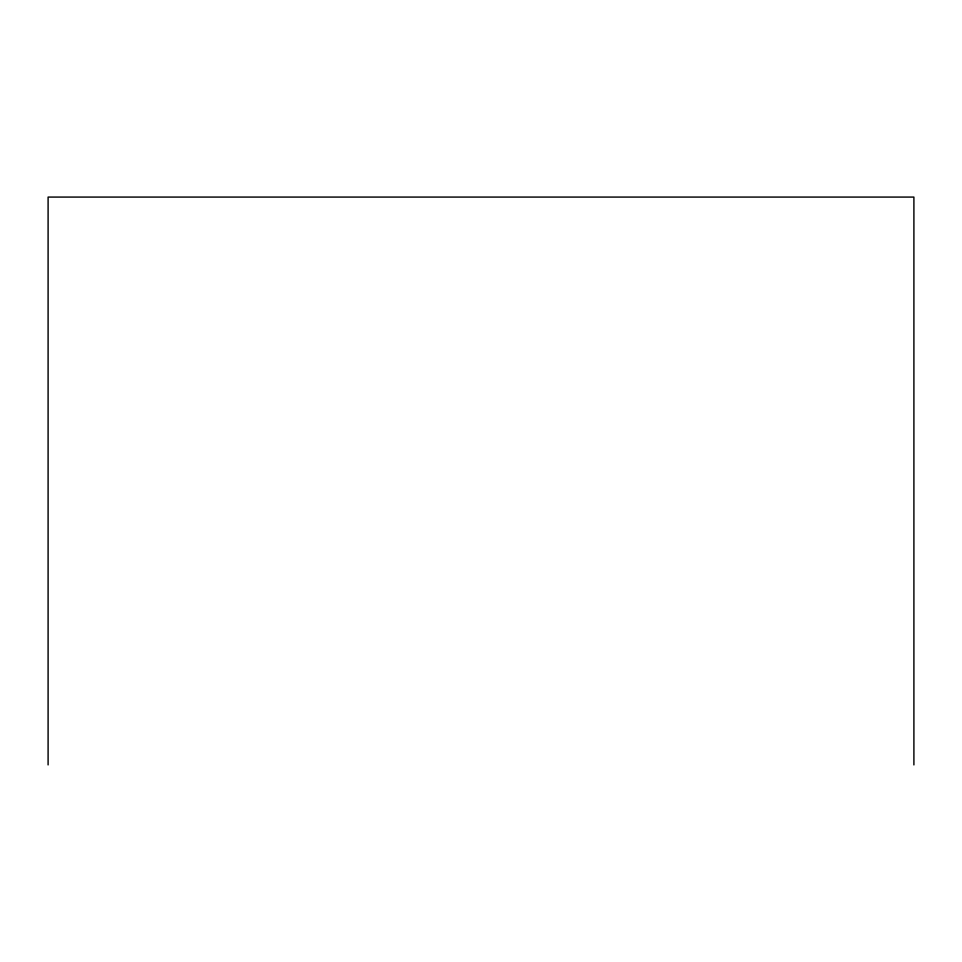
<?xml version="1.0" encoding="UTF-8"?>
<svg xmlns="http://www.w3.org/2000/svg" width="962" height="962" viewBox="0 0 962 962"><rect width="100%" height="100%" fill="white"/><g stroke="black" fill="none" stroke-linecap="round" stroke-linejoin="round"><path stroke-width="1.44" d="M913.9 764.922L913.9 197.078L48.1 197.078L48.1 764.922"/></g></svg>
